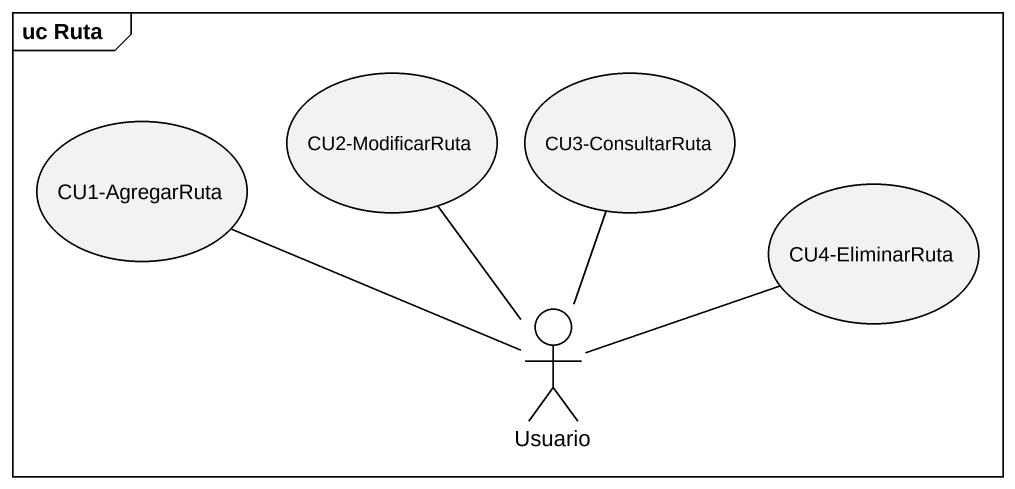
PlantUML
@startuml
mainframe uc Ruta
usecase "CU1-AgregarRuta" as CU1_AgregarRuta
usecase "CU2-ModificarRuta" as CU2_ModificarRuta
usecase "CU3-ConsultarRuta" as CU3_ConsultarRuta
usecase "CU4-EliminarRuta" as CU4_EliminarRuta
actor Usuario
Usuario -left- CU1_AgregarRuta
Usuario -up- CU2_ModificarRuta
Usuario -up- CU3_ConsultarRuta
Usuario -right- CU4_EliminarRuta
@enduml
